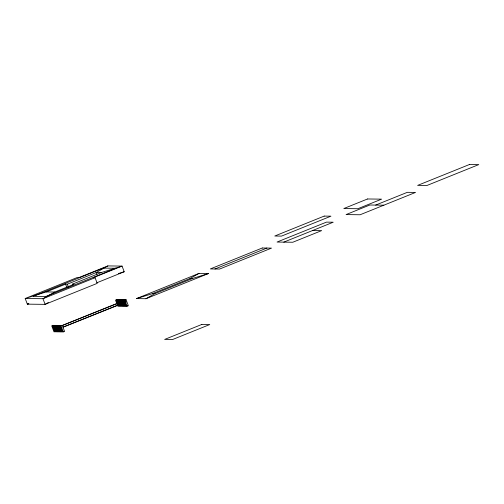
<?xml version="1.0" encoding="UTF-8"?>
<svg xmlns="http://www.w3.org/2000/svg" width="504" height="504" viewBox="0 0 504 504"><rect width="100%" height="100%" fill="white"/><g stroke="black" fill="none" stroke-linecap="round" stroke-linejoin="round"><path stroke-width="0.76" d="M107.856 265.917L96.107 272.588L67.341 284.18L65.564 284.161L46.28 291.929L25.2 298.488L77.314 277.49L79.09 277.509L107.856 265.917L122.069 266.093L100.989 272.651L72.23 284.243L74.006 284.269L54.715 292.036L42.972 298.708L25.2 298.488L27.329 304.145L45.095 304.366L97.209 283.368L95.08 277.71L93.303 277.685L122.069 266.093L124.198 271.75L96.869 282.763M48.359 302.513L45.095 304.366L42.972 298.708L95.08 277.71M145.952 298.721L154.904 293.637L192.421 278.517L208.486 273.521L199.004 273.401L136.477 298.601L145.952 298.721L208.486 273.521M136.477 298.601L152.536 293.605L190.052 278.485L199.004 273.401M28.772 303.559L27.329 304.145L28.778 303.692M52.977 325.3L51.723 325.804L53.991 331.84L55.245 331.336M116.758 299.596L115.51 300.101L117.778 306.136L119.026 305.632M53.752 325.307L52.504 325.811L54.772 331.846L56.02 331.342M117.539 299.603L116.285 300.107L118.553 306.142L119.807 305.638M54.533 325.319L53.279 325.823L55.547 331.859L56.801 331.355M118.314 299.615L117.06 300.119L119.335 306.155L120.582 305.651M55.308 325.326L54.054 325.83L56.328 331.865L57.576 331.361M119.089 299.622L117.842 300.126L120.11 306.161L121.363 305.657M56.083 325.338L54.835 325.842L57.103 331.878L58.351 331.374M119.87 299.634L118.616 300.138L120.884 306.174L122.138 305.67M56.864 325.345L55.61 325.849L57.878 331.89L59.132 331.386M120.645 299.647L119.398 300.151L121.666 306.186L122.913 305.682M57.639 325.357L56.391 325.861L58.659 331.897L59.907 331.393M121.426 299.653L120.172 300.157L122.441 306.193L123.694 305.689M58.42 325.37L57.166 325.874L59.434 331.909L60.688 331.405M122.201 299.666L120.947 300.17L123.222 306.205L124.469 305.701M59.195 325.376L57.941 325.88L60.215 331.916L61.463 331.411M122.976 299.672L121.729 300.176L123.997 306.212L125.244 305.707M59.97 325.389L58.722 325.893L60.99 331.928L62.238 331.424M123.757 299.685L122.503 300.189L124.772 306.224L126.025 305.72M60.751 325.395L59.497 325.899L61.765 331.934L63.019 331.43M124.532 299.691L123.285 300.195L125.553 306.23L126.8 305.726M61.526 325.408L60.278 325.912L62.546 331.947L63.794 331.443M125.307 299.704L124.06 300.208L126.328 306.243L127.581 305.739M214.969 268.985L266.893 248.056M283.79 242.134L333.226 222.214L326.472 222.125L277.036 242.046L292.786 242.248L321.672 230.605L312.675 230.492M375.663 205.084L407.326 192.326L415.535 192.427L360.108 214.761L346.059 214.584L369.823 205.008L383.872 205.185M118.383 273.565L124.198 271.75M100.989 272.651L96.107 272.588L96.9 274.712M190.052 278.485L192.421 278.517M46.28 291.929L54.715 292.036M152.536 293.605L154.904 293.637M67.341 284.18L68.399 287.009M65.564 284.161L66.893 287.696M103.257 268.096L33.138 296.352L45.788 296.51L115.907 268.254L103.257 268.096M324.204 216.09L274.768 236.011L281.522 236.099L330.958 216.172L324.204 216.09M367.555 198.973L343.791 208.549L357.84 208.725L381.604 199.149L367.555 198.973M62.301 325.414L61.053 325.918L63.321 331.953L64.575 331.449L62.301 325.414M126.088 299.71L124.835 300.214L127.103 306.249L128.356 305.745L126.088 299.71M124.986 300.22L62.452 325.42L125.578 300.226L124.986 300.22M125.635 301.94L63.101 327.14L126.227 301.953L125.635 301.94M262.263 247.999L210.344 268.928L219.593 269.041L271.517 248.119L262.263 247.999M469.545 164.468L417.621 185.396L426.875 185.51L478.8 164.588L469.545 164.468M201.846 324.437L164.644 339.431L172.57 339.532L209.777 324.538L201.846 324.437"/></g></svg>
